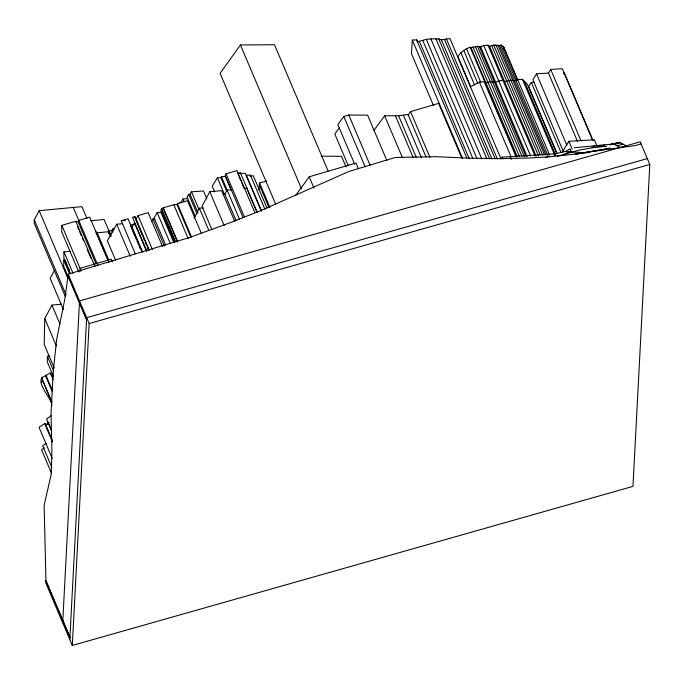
<?xml version="1.0" encoding="UTF-8"?>
<svg xmlns="http://www.w3.org/2000/svg" width="684" height="684" viewBox="0 0 684 684"><rect width="100%" height="100%" fill="white"/><g stroke="black" fill="none" stroke-linecap="round" stroke-linejoin="round"><path stroke-width="1.03" d="M504.031 48.991L504.04 47.504L500.927 44.99L499.619 45.666L493.711 45.033L489.556 46.264L488.008 45.195L483.742 45.546L480.638 46.897L477.492 46.341L470.994 47.632L470.139 47.196C465.206 49.103 460.529 51.958 457.938 56.738L470.421 86.158M86.902 218.316L81.935 206.628L39.193 210.672L34.268 219.872L34.2 223.198L65.219 296.283M51.736 406.501C53.301 398.84 31.712 380.013 45.529 375.755L50.265 372.925L53.258 376.935M61.457 304.183L51.941 305.098L44.751 318.607L44.229 344.437L54.198 367.932M49.342 356.073L47.384 356.253L47.273 361.904L53.061 375.55M94.973 266.452L75.779 221.248L61.825 225.361L61.697 231.748L78.797 272.044M67.502 265.802L65.023 259.963L63.8 260.065L63.672 266.418L68.22 277.131M70.213 251.396L63.971 251.926L63.843 258.116L70.452 273.694M80.011 271.454L80.071 268.35L111.15 259.202L112.262 261.835M563.958 74.188L564.001 72.256L593.079 140.767M641.079 143.905L635.171 145.581L568.917 154.781L548.97 156.841L529.108 158.03L499.807 158.628L470.754 158.184L435.742 156.696L395.241 157.482L348.917 171.462L261.835 210.133L231.927 222.043L189.887 237.382L68.186 274.173L64.843 299.096L56.61 339.7L53.215 371.839L51.018 413.752L51.924 450.252L51.232 474.294L44.152 505.219L45.931 580.827L69.939 637.377M62.697 622.808L79.532 300.9L640.19 141.819L649.8 164.451L632.965 486.367L72.307 645.448L45.819 583.042L45.931 580.776L69.939 637.326M69.819 639.591L86.654 317.684L647.312 158.594M72.307 645.448L89.142 323.541L68.186 274.173M500.936 158.688L449.944 38.552L441.402 39.886L438.76 38.885L430.877 38.885L426.337 39.381L417.488 41.758L416.659 39.852L412.332 40.082L411.46 53.651L433.434 105.421M258.877 190.058L259.569 182.987L266.717 181.046M174.668 242.051L161.082 210.056L161.723 208.74L163.322 207.799L173.796 204.713L176.942 204.448L177.387 203.652L187.484 200.677L201.481 233.654M108.226 232.74L109.175 230.936L111.783 230.662L112.689 228.995L114.758 228.789M194.034 218.239L199.395 208.218L203.345 207.842M234.826 221.642L221.659 190.614L209.8 191.734L202.002 206.32L211.886 229.593M235.997 220.453L224.882 194.273L227.114 190.101L231.97 189.639M148.804 249.634L134.808 216.657L142.366 235.578M254.876 212.715L236.98 170.572L226.045 173.796L225.173 175.412L243.059 217.555M54.13 270.958L50.154 278.311L63.381 309.467M96.23 234.655L97.231 232.808L108.414 231.722L110.475 236.57M162.587 246.582L148.18 212.638L138.023 215.631L136.065 219.256L149.24 250.293M173.676 242.29L160.911 212.228L161.86 210.501L161.082 210.056M151.54 221.454L152.917 218.991L154.917 218.82M96.016 263.87L78.079 221.616L78.78 220.368L89.698 217.153L108.893 262.357M122.513 223.745L116.665 224.224L107.362 240.828L115.596 260.219M160.911 212.228L157.158 212.57L154.139 217.974L165.665 245.128M75.779 221.248L75.454 221.83L78.079 221.616M206.807 198.839L203.481 191.007L191.503 191.794L190.058 194.213L188.707 194.299L187.057 197.077L195.368 216.648M187.596 198.668L182.97 198.976L180.773 202.669L179.67 202.746M501.021 158.936L502.116 157.123L554.22 153.951L555.579 155.362M240.888 180.841L237.57 173.009L240.4 172.838L239.939 173.608L245.248 173.274L261.45 211.442M592.626 140.152L562.308 68.708L550.706 69.426L548.474 73.085L536.53 73.812L532.921 79.771L563.24 151.207M534.076 82.242L531.271 82.413L528.715 86.611L556.964 153.156M562.376 151.899L568.883 141.272L594.387 139.81L596.875 145.675M231.226 190.161L225.404 176.455L221.436 176.669L220.846 177.618L217.392 177.797L212.211 186.116L214.708 191.99M408.1 115.083L410.528 111.62L438.581 103.378L461.76 157.97M328.098 171L274.515 44.768L240.435 44.964L220.12 73.333L275.78 204.465M295.488 195.65L309.211 176.797L355.971 163.031L358.382 168.7M373.951 130.302L384.639 115.758L398.601 115.75L408.049 114.484L426.081 156.978M386.87 160.543L367.607 115.151L348.789 115.015L343.821 116.477L337.845 124.556L354.654 164.151M339.572 127.549L334.809 133.987L348.336 165.853M594.285 145.812L591.951 147.787L579.28 150.121L557.477 156.2M51.283 415.65L46.546 418.993L51.497 430.655M48.991 422.866L46.657 424.507L44.657 423.516L39.048 427.32L52.24 458.417M48.735 422.909L45.819 424.961L52.42 440.513M44.477 447.772L41.553 449.764L51.548 473.319M46.187 443.386L42.664 445.771L51.83 467.369M564.343 154.635L571.14 150.984L570.208 149.565L568.926 149.283M470.284 86.8L479.39 82.097L484.238 81.781L485.982 82.935L490.325 81.755L495.618 82.2L498.73 80.84L502.996 80.498L504.536 81.567L510.88 80.165L514.607 80.969L517.6 79.635L522.448 79.327L527.424 84.294L556.819 153.549M41.408 382.159L42.126 381.783M555.16 153.78L564.958 151.583L570.276 148.89M545.473 157.653L549.346 156.106M134.808 216.657L132.508 217.341L146.915 251.276M135.261 253.747L121.265 220.77L128.036 218.777L142.033 251.746M609.957 144.726L614.771 143.452M610.496 144.709L618.293 142.554L620.354 142.811L626.467 145.889L621.542 147.282M620.354 142.811L614.446 144.486L612.394 144.23M617.088 145.812L622.987 144.136M89.142 323.541L649.8 164.451M610.205 144.606L618.293 142.554M610.385 144.743L613.428 143.973L620.773 147.667M575.902 154.165L610.393 148.206L575.099 154.268M604.571 145.111L591.951 147.787L606.802 146.299M108.363 233.347L110.115 233.158M574.201 147.753L613.428 143.973M244.855 188.416L246.744 188.237L257.03 212.476M223.061 194.444L224.882 194.273M90.801 220.752L104.122 219.504L109.081 231.192M121.265 220.77L125.266 220.402M130.285 224.908L134.226 224.549M249.814 175.968L253.277 175.754L266.982 208.047M321.258 156.149L341.555 156.337L346.061 166.964M564.958 151.583L587.188 152.848M550.706 69.426L581.024 140.861M548.474 73.085L577.553 141.588M568.883 141.272L572.209 149.095M536.53 73.812L566.848 145.247M531.271 82.413L560.76 151.899M524.371 81.242L555.844 155.379M522.448 79.327L554.998 155.798M504.04 47.504L549.483 154.746M502.877 46.102L517.446 80.421M500.927 44.99L547.798 155.405M499.619 45.666L546.071 155.106M497.909 45.05L544.532 154.883M495.9 44.862L542.763 155.277M493.711 45.033L540.334 154.858M491.651 45.46L538.513 155.867M489.556 46.264L536.171 156.089M488.008 45.195L535.042 156.003M483.742 45.546L530.613 155.952M480.638 46.897L527.253 156.722M479.287 46.452L525.902 156.285M477.492 46.341L524.363 156.756M475.337 46.452L521.96 156.285M472.909 46.854L519.532 156.687M470.994 47.632L517.198 156.482M470.139 47.196L516.753 157.029M484.238 81.781L516.121 156.892M466.582 48.838L480.732 82.174M479.39 82.097L511.273 157.2M510.007 156.713L511.179 159.483M463.735 50.351L477.885 83.687M460.888 52.736L474.619 85.098M502.116 157.123L502.902 158.962M446.336 38.766L497.328 158.902M444.574 39.655L495.156 158.816M441.402 39.886L491.984 159.047M438.76 38.885L489.761 159.03M435.853 38.612L486.854 158.756M430.877 38.885L481.878 159.021M426.337 39.381L476.919 158.543M422.746 40.424L472.918 158.611M419.497 41.587L469.25 158.791M416.659 39.852L466.83 158.038M412.332 40.082L462.504 158.269M410.528 111.62L429.979 157.44M403.44 115.211L421.472 157.705M398.601 115.75L416.231 157.277M395.463 115.87L413.093 157.388M384.639 115.758L402.269 157.286M348.789 115.015L370.104 165.237M343.821 116.477L365.136 166.699M309.211 176.797L314.024 188.134M240.435 44.964L301.49 188.81M259.569 182.987L270 207.568M259.373 184.877L268.974 207.5M264.922 209.278L250.378 175.027L246.385 175.266L261.339 210.501M240.4 172.838L257.022 211.98M241.726 182.799L244.214 188.673M226.045 173.796L244.35 216.913M221.436 176.669L239.46 219.188M220.846 177.618L226.661 191.315M217.392 177.797L224.455 194.436M209.8 191.734L224.207 225.677M199.395 208.218L208.859 230.517M191.503 191.794L198.976 209.415M190.058 194.213L197.958 212.801M188.707 194.299L197.009 213.87M182.97 198.976L184.218 201.917M177.387 203.652L191.383 236.621M176.942 204.448L190.939 237.416M173.796 204.713L188.203 238.656M163.322 207.799L177.729 241.734M163.125 208.15L177.532 242.085M161.723 208.74L175.72 241.708M168.854 226.985L170.094 229.892M170.915 231.833L172.146 234.74M172.975 236.681L174.206 239.588M157.158 212.57L170.333 243.607M152.917 218.991L164.442 246.137M138.023 215.631L152.429 249.574M143.187 237.51L144.427 240.426M145.247 242.358L146.479 245.274M147.308 247.215L148.539 250.122M146.385 251.002L134.449 222.881L132.063 227.139L142.768 252.353M130.396 225.421L136.159 238.998M136.988 240.939L138.219 243.846M139.04 245.787L140.28 248.694M116.665 224.224L130.242 256.226M112.689 228.995L113.51 230.936M111.783 230.662L112.603 232.603M109.175 230.936L111.347 236.074M97.231 232.808L108.756 259.963M95.734 231.252L108.081 260.347M73.265 207.457L97.966 265.572M77.54 226.746L78.788 229.696M79.626 231.662L81.293 235.595M82.542 238.536L83.38 240.503M87.133 249.352L90.886 258.193M61.825 225.361L81.191 270.984M63.971 251.926L73.06 273.352M68.323 267.752L69.563 270.667M63.8 260.065L69.588 273.694M86.56 319.479L68.092 275.968L86.56 319.505M64.219 268.461L67.938 277.225M39.193 210.672L68.144 278.884M34.268 219.872L66.117 294.907M51.941 305.098L59.833 323.703M44.751 318.607L56.396 346.027M47.384 356.253L53.591 370.873M50.265 372.925L53.155 379.74M45.905 375.123L52.523 390.701M45.529 375.755L52.146 391.342M41.562 377.722L51.898 402.064M41.493 377.876L51.822 402.218M47.769 421.541L51.488 430.287M44.657 423.516L52.497 441.984"/></g></svg>
